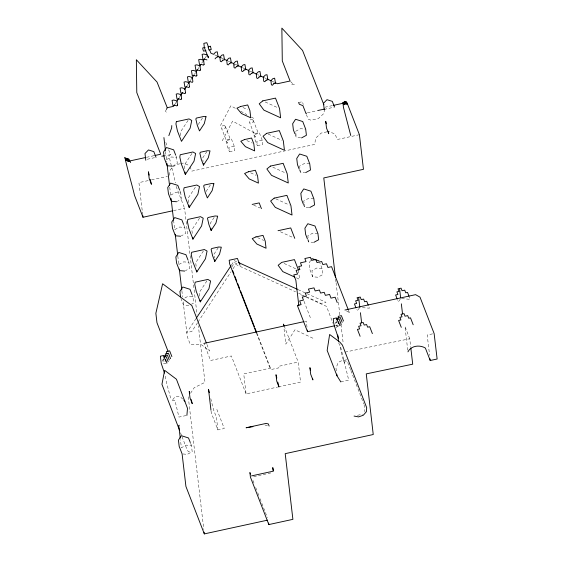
<?xml version="1.0" encoding="UTF-8"?>
<svg xmlns="http://www.w3.org/2000/svg" width="562" height="562" viewBox="0 0 562 562"><rect width="100%" height="100%" fill="white"/><g stroke="black" fill="none" stroke-linecap="round" stroke-linejoin="round"><path stroke-width="0.42" stroke-dasharray="2.81 2.11" d="M169.295 175.267L170.188 169.773L175.625 164.729L179.791 163.823M324.548 109.056L323.824 113.503L318.387 118.547L310.891 120.184L308.152 119.102L306.297 114.332M166.464 109.267L164.891 112.393L166.549 112.035M220.437 125.579L230.827 105.832L236.173 108.754M222.229 140.851L232.619 121.104L255.52 133.615M310.66 260.501L309.002 263.058L309.725 269.205L312.669 276.799L317.881 277.228L322.743 274.607L322.026 268.453L319.666 262.384M174.979 104.139L176.419 101.947M179.285 97.556L180.24 96.088M186.928 85.846L187.884 84.377M190.272 80.724L191.228 79.256M194.571 74.135L195.527 72.674M197.915 69.014L198.871 67.545M201.737 63.155L202.692 61.694M205.081 58.034L206.514 55.842M190.546 393.288L194.22 387.668L204.982 382.336L198.351 325.749M188.087 120.38L180.402 132.084L180.943 136.721M202.489 117.992L198.66 123.816L198.997 126.661M191.965 153.433L184.273 165.144L184.821 169.78M206.971 151.431L202.671 157.985L203.086 161.54M195.358 187.216L188.151 198.189L188.692 202.826M210.343 184.996L206.521 190.813L206.851 193.658M199.552 218.14L191.86 229.851L192.316 233.708M214.143 217.431L210.321 223.247L210.567 225.383M203.402 250.982L195.709 262.693L196.257 267.329M218.26 247.709L213.953 254.263L214.375 257.817M206.907 280.888L199.215 292.598L199.763 297.228M197.564 322.736L191.825 331.475L186.781 332.571L195.913 318.773M198.042 322.005L231.052 271.748M232.97 268.833L235.836 264.463L295.5 291.755M231.481 265.025L234.368 260.663L237.55 262.117M231.79 266.957L234.607 262.7L238.478 264.463M400.242 299.258L398.296 301.885L397.404 299.588M359.287 308.166L357.123 310.835L356.526 309.304M168.656 149.78L170.553 154.669L168.923 155.793L175.492 182.959M166.507 159.601L171.361 156.981L176.58 157.416L177.304 163.563L173.138 165.811M170.672 195.162L175.534 192.534L180.753 192.97L181.47 199.117L177.304 201.372M295.612 131.318L300.473 128.698L305.686 129.127M174.712 229.647L179.573 227.02L184.793 227.455L185.516 233.602L181.35 235.85M178.8 264.484L183.662 261.864L188.881 262.292L189.598 268.446L185.432 270.694M184.94 297.944L187.715 296.448L192.935 296.884L193.651 303.03L191.572 304.154M324.274 109.815L325.735 109.028L333.8 107.279M335.893 327.505L338.689 326.023M339.385 325.651L341.478 324.541M224.926 125.375L221.463 126.148L221.814 128.944L227.336 143.177L226.985 140.381L230.448 139.608L224.926 125.375L225.278 128.171L221.814 128.944M234.242 146.225L228.889 147.42L229.429 151.74L234.783 150.546L234.242 146.225L231.291 138.638L225.945 139.833L226.486 144.153L229.429 151.74M291.741 84.82L295.598 83.977M298.612 102.544L302.475 101.701L303.227 104.483M252.872 119.313L249.409 120.064L249.739 122.867L255.253 137.1L254.93 134.297L258.394 133.545L252.872 119.313L253.202 122.116L249.739 122.867M324.843 107.23L333.322 105.389M307.407 112.779L316.835 110.735M146.429 157.332L153.988 155.688M147.23 159.271L154.557 157.676M170.553 154.669L165.109 155.723M262.194 140.163L256.841 141.329L257.347 145.656L262.7 144.49L262.194 140.163L259.251 132.576L253.898 133.742L254.403 138.069L257.347 145.656M180.627 163.647L183.128 163.099L189.443 165.593M326.965 131.831L321.134 133.096L315.696 138.147L314.678 144.42L191.846 171.122L190.132 167.167M148.171 180.613L138.933 182.622L142.284 211.186M151.536 179.882L167.49 176.419M359.406 134.697L337.355 139.488L334.952 133.96L328.637 131.466M173.539 210.61L184.568 208.207L197.023 314.425M304.59 321.52L306.297 321.148L307.154 328.454M163.949 359.715L162.376 360.059L162.587 361.893L164.16 361.556M336.877 322.124L335.303 322.469L335.521 324.302L337.095 323.958M335.416 325.644L338.802 324.906M166.176 363.263L163.816 363.783L163.064 357.355M338.317 325.841L336.743 326.185L336.083 320.565M278.429 386.874L300.558 382.069L298.211 362.068L278.703 366.312L278.885 367.836L270.652 369.627L270.47 368.103L243.739 373.913L246.086 393.906L277.579 387.063M432.585 333.856L427.211 335.015L429.614 355.416M338.689 342.778C341.162 348.454 341.422 354.678 343.515 360.446L346.663 359.764M186.106 415.536L178.962 417.088L174.859 400.249L171.705 400.938L175.204 396.653L180.269 396.758L182.615 398.992M340.811 381.907L348.742 380.179L340.165 345.005M211.073 411.089L211.277 412.831L217.901 429.909L224.273 428.525L216.159 407.605M189.605 451.813L189.064 451.925L187.441 450.647L181.765 436.007M357.467 415.318L362.581 414.208M253.638 476.674L271.959 472.691M345.096 352.1L409.747 338.76L410.738 347.232M362.441 307.681L369.403 308.166L368.812 306.634M401.591 298.668L410.204 299.293L409.312 296.996M295.155 134.43L296.329 137.472L300.677 137.831M309.76 163.858L304.541 163.43L299.679 166.05L300.403 172.204L304.752 172.562M313.856 198.786L308.636 198.351L303.775 200.978L304.049 203.282M303.318 204.09L304.499 207.125L308.847 207.49M317.937 233.609L312.718 233.174L307.857 235.801L308.222 238.878M307.695 239.672L308.58 241.948L312.929 242.313M322.026 268.453L316.806 268.025L311.945 270.645L312.669 276.799M188.797 305.658L183.577 305.222L180.929 298.394M182.973 453.977L187.322 454.335L192.183 451.707L191.459 445.561L186.247 445.125L181.386 447.752L180.437 439.702M264.941 425.027L267.449 425.652M298.106 289.634L306.072 293.259M306.873 293.617L325.995 302.307L320.951 303.403L307.428 297.214M301.597 295.078L303.15 295.781M306.262 297.193L326.473 306.381L333.027 323.291M265.201 101.961L277.951 107.792M243.002 107.525L247.617 109.639M268.214 134.086L281.759 140.282M246.88 140.605L252.268 143.071M272.844 167.174L285.594 173.005M250.659 172.836L256.047 175.302M275.802 198.836L289.346 205.032M253.715 205.123L259.876 207.94M280.424 231.797L293.167 237.628M257.522 237.6L263.683 240.417M284.133 263.459L296.083 268.931M296.378 277.825L299.56 279.286L298.577 270.863M298.682 293.216L304.246 295.76M214.572 54.802L216.967 55.905M220.943 57.731L223.332 58.834M228.109 61.033L229.703 61.764M234.48 63.963L236.869 65.059M242.447 67.623L244.835 68.726M249.612 70.917L252.001 72.02M257.579 74.584L259.166 75.315M264.744 77.879L266.332 78.61M271.91 81.174L274.298 82.277M312.922 338.226L294.959 329.789L285.833 344.113L283.894 327.597M240.754 111.255L246.858 114.592M251.439 117.093L253.729 118.343M346.403 310.856L349.346 312.528M290.631 81.581L293.399 84.455M409.747 338.76L404.956 326.403L407.738 350.168M299.518 169.928L300.403 172.204M348.412 310.119L349.416 312.704M350.533 369.733L347.386 361.626L342.658 360.249L338.155 362.434L335.999 368.384L336.561 372.515M350.843 370.541L363.776 403.888M343.515 360.446L344.639 363.34M304.014 301.309L310.575 318.233M284.119 325.735L298.211 362.068M256.925 333.168L270.47 368.103M256.441 332.999L270.652 369.627M175.99 155.892L176.58 157.416M165.811 142.446L167.392 146.52M179.868 190.694L180.753 192.97M176.103 186.387L184.568 208.207M183.907 225.179L184.793 227.455M246.086 393.906L231.368 355.957L210.581 360.474L203.957 343.396M188.291 260.775L188.881 262.292M192.345 295.359L192.935 296.884M206.949 344.527L209.471 351.032L201.716 344.892L190.265 344.387L187.258 336.645L182.945 299.841M252.949 480.419L254.488 484.381M255.717 487.556L257.565 492.312M257.867 493.099L258.794 495.48M260.051 498.726L267.35 517.539M190.581 443.285L191.459 445.561M180.5 432.754L181.449 435.192M210.785 398.613L213.462 409.586L216.405 417.18L217.901 429.909M339.848 314.853L336.062 282.693M340.979 324.422L343.242 343.572M364.092 404.696L364.949 412.023M335.655 279.237L335.957 281.829M295.788 132.857L296.329 137.472M304.14 204.055L304.499 207.125M308.313 239.644L308.58 241.948M249.493 70.861L249.683 72.491M234.67 64.047L234.86 65.677M165.551 151.494L166.774 161.94M169.738 187.188L170.862 196.763M173.616 220.269L174.74 229.844M177.803 255.963L178.92 265.538M181.884 290.786L182.601 296.877M188.249 396.8L203.816 529.58M170.588 398.044C168.67 390.253 166.127 382.624 165.088 374.615M142.383 212.057L142.692 214.649"/><path stroke-width="0.84" d="M171.789 125.558L171.642 127.939L168.86 135.639M186.9 415.36L187.497 408.321L176.433 379.231L164.638 370.344L161.94 384.324L179.552 430.309M166.464 109.267L167.251 107.707L157.058 82.094L136.348 59.734L136.784 92.561L160.704 154.227L154.824 155.505M407.935 351.861C410.991 345.588 419.856 344.611 425.385 348.068L430.211 360.516L437.124 359.013L434.124 333.519L420.018 297.158L415.606 294.657L344.928 310.02M174.501 104.869L173.546 106.337L167.251 107.707M176.897 101.216L178.807 98.287M180.599 95.54L182.629 92.428M184.484 89.59L186.451 86.576M188.361 83.647L189.794 81.455M191.705 78.525L194.094 74.865M196.005 71.936L197.438 69.744M199.826 66.084L200.782 64.623M203.086 61.089L204.603 58.764M185.362 174.41L194.016 161.238L195.632 153.517L192.928 151.972L180.233 154.733L179.798 156.967L181.322 163.992L185.362 174.41L185.088 172.091M203.5 165.095L208.284 157.817L210.019 150.897L207.448 150.707L200.437 152.232L199.833 153.11L201.273 159.341L203.5 165.095L203.339 163.675M189.232 207.455L197.887 194.283L199.51 186.57L196.798 185.017L184.111 187.778L183.676 190.012L185.193 197.044L189.232 207.455L188.965 205.137M192.949 239.11L201.596 225.938L203.219 218.225L200.515 216.672L187.82 219.433L187.385 221.667L188.909 228.699L192.949 239.11L192.766 237.564M211.157 230.364L215.934 223.086L217.67 216.159L215.098 215.977L208.088 217.501L207.49 218.379L208.923 224.61L211.157 230.364L210.905 228.228M196.798 271.959L205.453 258.787L207.076 251.066L204.364 249.521L191.67 252.282L191.235 254.516L192.759 261.541L196.798 271.959L196.616 270.413M214.789 261.372L219.566 254.094L221.309 247.175L218.737 246.985L211.726 248.509L211.122 249.388L212.562 255.619L214.789 261.372L214.621 259.946M200.304 301.857L208.959 288.685L210.581 280.972L207.87 279.419L195.176 282.18L194.74 284.414L196.264 291.446L200.304 301.857L200.121 300.312M196.398 318.043L231.003 265.749M215.049 58.877L216.433 57.282L218.133 56.91L217.262 51.809L215.562 52.182L213.525 54.317L210.855 53.095L209.682 50.06M301.548 137.901L306.409 135.28L305.686 129.127L302.742 121.54L295.563 119.256L292.669 123.731L293.385 129.878L294.86 133.672M305.623 172.632L310.484 170.012L309.76 163.858L306.817 156.271L299.637 153.988L296.736 158.463L297.46 164.61L299.223 169.162M309.718 207.561L314.579 204.933L313.856 198.786L310.912 191.192L303.733 188.916L300.832 193.384L301.555 199.538L303.318 204.09M313.8 242.384L318.661 239.756L317.937 233.609L314.994 226.015L307.814 223.739L304.913 228.207L305.637 234.361L307.4 238.913M306.613 113.208L305.988 113.538L302.939 105.663L299.356 104.258L298.612 102.544M205.088 47.426L202.727 47.939L202.91 49.463L203.556 51.142L205.924 50.629M333.322 105.389L346.887 102.439L359.406 134.697L363.459 169.317L323.775 177.943L335.451 277.502M317.692 110.545L324.548 109.056M130.468 160.802L145.586 157.515M130.672 162.53L129.007 159.201L129.288 161.638L128.143 158.681L128.48 161.533L127.356 158.646L127.665 161.245L126.485 158.21L126.738 160.388L126.021 158.533L125.902 160.037L124.876 157.395C127.616 170.202 131.494 182.713 134.529 195.421L142.994 217.248L172.689 210.792M252.176 204.42L259.187 202.896L261.414 208.65M278.035 230.701L290.723 227.94L294.762 238.358M203.957 343.396L303.74 321.703M163.851 357.186L166.212 356.673L168.143 361.64M336.779 319.588L339.139 319.075L341.071 324.049M337.235 302.616L335.142 297.228L331.004 298.127L329.578 294.439L325.377 295.352L324.19 292.296L320.579 293.083L319.399 290.027L315.184 290.947L313.989 287.863L308.426 289.072L309.62 292.156L305.257 293.104L306.438 296.16L302.265 297.066L303.452 300.122L299.687 300.937L301.113 304.625L297.347 305.44L307.533 331.706L334.573 325.827M179.299 425.244L178.758 425.364L180.254 438.093M251.53 475.902L273.181 471.195L272.76 467.584L273.455 470.886M190.286 442.526L188.516 437.967L181.336 435.691L178.442 440.158L179.159 446.312L182.102 453.899L185.924 486.46L204.322 533.9L267.456 520.173M250.497 474.103L249.9 472.551L250.434 477.138L268.84 524.571L292.9 519.344L285.201 453.66L373.238 434.524L366.255 373.885L412.712 364.176L410.836 348.075M252.942 426.649L246.072 427.773L266.023 423.439L268.285 423.903L269.128 426.066M161.73 156.201L164.266 155.843M172.443 166.183L167.223 165.755L164.28 158.161L163.556 152.014L166.457 147.539L173.637 149.822L175.695 155.133M176.609 201.744L171.396 201.308L168.452 193.721L167.729 187.567L170.623 183.1L177.81 185.376L179.573 189.935M180.655 236.23L175.435 235.794L172.492 228.207L171.768 222.053L174.67 217.585L181.849 219.861L183.612 224.414M184.736 271.067L179.524 270.638L176.573 263.044L175.857 256.897L178.751 252.422L185.931 254.705L187.996 260.016M354.053 416.063L358.577 416.899L363.291 415.248L366.389 411.742L366.698 407.71L342.413 345.089L339.806 342.082L329.634 334.474L327.161 350.428L337.01 375.823L340.811 381.907M207.055 55.006L203.809 54.022L202.109 54.388L202.98 59.488L204.68 59.115L206.992 59.909M311.896 258.583L319.083 260.866M190.005 81.602L192.316 82.396L192.857 81.567L192.38 77.493L189.127 76.502L187.427 76.875L188.305 81.968M238.351 262.475L297.312 289.275M294.783 277.101L282.834 271.629L278.162 265.285L281.745 262.37L294.439 259.609L298.478 270.02M217.761 56.27L220.943 57.731M224.133 59.2L227.315 60.661M230.504 62.129L233.687 63.597M237.67 65.424L241.646 67.257M245.629 69.091L248.818 70.552M252.795 72.386L256.778 74.219M260.761 76.046L263.943 77.514M267.133 78.982L271.116 80.809M275.092 82.642L277.48 83.738L290.083 81.005L282.293 60.928L281.857 28.1L302.567 50.468L323.895 104.792M183.788 400.102L184.961 401.219M347.091 104.153L346.094 101.574L346.403 104.237L345.405 101.659L345.686 104.054L344.625 101.315L344.97 104.272L344.049 101.905L344.365 104.602L343.494 102.34L343.775 104.785L342.869 102.439L343.445 107.342L350.772 135.547M409.017 296.23L407.527 292.402L405.736 292.788L404.717 290.161L402.048 290.737L401.05 288.166L398.037 288.819L399.034 291.397L396.905 291.861L397.924 294.488L395.62 294.987L397.109 298.815M334.538 107.117L332.304 101.364L326.979 99.692L323.501 103.275L324.274 109.815M413.189 324.752L410.513 317.86L408.722 318.247L407.696 315.619L405.033 316.195L404.036 313.624L401.022 314.277L402.02 316.849L399.891 317.312L400.91 319.947L398.606 320.445L401.282 327.344M368.215 305.103L366.726 301.267L364.633 301.724L363.614 299.096L361.211 299.616L360.214 297.038L357.067 297.727L358.064 300.298L355.648 300.825L356.666 303.459L354.446 303.937L355.936 307.772M372.388 333.624L369.712 326.726L367.618 327.182L366.6 324.555L364.197 325.075L363.2 322.497L360.052 323.185L361.05 325.756L358.633 326.283L359.652 328.918L357.432 329.395L360.109 336.294M348.096 309.318L331.559 266.676L327.927 267.463L326.501 263.782L322.862 264.569L321.682 261.52L317.003 262.538L315.816 259.482L311.601 260.396L310.407 257.319L304.843 258.527L306.037 261.604L300.473 262.819L301.661 265.868L298.682 266.514L299.869 269.57L296.104 270.385L297.53 274.073L293.764 274.895L295.858 280.283L298.844 305.742M343.494 321.064L341.387 315.64L338.24 316.322L338.436 318.001M342.174 322.363L340.305 317.537L337.158 318.225L337.348 319.855M338.45 321.78L339.898 325.503M338.668 323.614L336.462 317.923L333.308 318.612C333.217 326.571 337.945 333.329 338.5 341.134M208.572 47.194L206.823 42.698L203.851 43.344L204.329 47.419L208.362 57.816L208.172 56.186M284.119 325.735L283.487 324.119L283.691 325.862M240.023 265.166L237.417 258.45L229.184 260.241L229.605 263.803L256.124 332.184M232.661 270.617L233.918 273.863M234.867 276.3L236.757 281.176M237.698 283.613L239.595 288.489M240.536 290.926L249.359 313.673M249.992 315.296L254.403 326.67M255.029 328.292L256.609 332.36M156.025 157.36L153.798 151.607L148.473 149.942L144.996 153.524L145.79 160.268M192.049 294.6L189.991 289.29L182.812 287.006L179.91 291.481L180.542 296.862M206.317 342.904L191.811 305.496L162.615 283.761L155.864 313.308L156.974 322.75L168.01 351.208M171.874 356.603L169.647 350.871L166.5 351.552L166.802 354.151M170.56 358.661L168.46 353.231L165.305 353.92L165.607 356.434M169.246 359.954L167.378 355.135L164.23 355.816L164.42 357.446M165.523 359.378L166.963 363.094M165.734 361.211L163.528 355.521L160.381 356.203L161.21 363.27L164.511 373.126M337.727 335.008L338.535 338.338M310.505 370.098L309.908 367.639L310.674 374.173L312.908 379.926L312.507 378.282M276.799 378.001L275.998 374.728L276.764 381.254L278.991 387.007L277.797 382.097M209.345 392.705L208.516 389.333L210.968 410.218M189.64 393.035L189.239 391.398L190.005 397.924L192.239 403.678L191.242 399.582M326.304 123.788L325.707 121.315L326.48 127.939L328.714 133.693L328.11 131.213M149.211 175.14L148.403 171.803L149.197 178.547L151.424 184.301L150.216 179.306M336.786 374.166L337.01 375.823M430.014 358.816L430.211 360.516M399.547 288.489L400.629 297.762M401.345 303.838L402.533 313.947M358.64 297.382L359.828 307.498M360.439 312.732L361.626 322.841M307.344 330.077L307.533 331.706M268.657 523.046L268.84 524.571M163.921 137.564L165.453 150.623M166.956 163.451L169.534 185.446M171.066 198.505L173.616 220.269M175.253 234.256L177.697 255.092M179.334 269.022L181.779 289.915M204.118 532.172L204.322 533.9M142.79 215.513L142.994 217.248M176.363 121.673L175.92 123.907L177.444 130.939L181.484 141.35L190.139 128.178L191.761 120.465L189.05 118.912L176.363 121.673M206.015 116.727L204.273 123.654L199.496 130.925L197.262 125.178L195.829 118.94L196.433 118.062L203.444 116.538L206.015 116.727M213.869 183.725L212.134 190.651L207.35 197.929L205.123 192.176L203.683 185.945L204.287 185.067L211.298 183.542L213.869 183.725M177.494 105.101L176.953 105.93L174.642 105.136L172.941 105.501L172.063 100.408L173.763 100.036L177.016 101.027L177.494 105.101M181.617 98.786L181.076 99.615L178.765 98.821L177.065 99.193L176.187 94.093L177.887 93.721L181.14 94.711L181.617 98.786M185.502 92.835L184.961 93.664L182.65 92.87L180.95 93.236L180.072 88.143L181.772 87.77L185.024 88.761L185.502 92.835M189.478 86.745L188.937 87.574L186.626 86.78L184.926 87.152L184.048 82.052L185.748 81.68L189.001 82.67L189.478 86.745M196.876 75.413L196.328 76.242L194.023 75.449L192.323 75.821L191.445 70.721L193.145 70.348L196.398 71.339L196.876 75.413M200.479 69.892L199.939 70.721L197.627 69.927L195.927 70.299L195.049 65.199L196.749 64.834L200.002 65.824L200.479 69.892M204.104 64.335L203.563 65.164L201.252 64.37L199.552 64.735L198.681 59.642L200.381 59.27L203.627 60.26L204.104 64.335M222.784 60.197L221.4 61.792L220.346 61.314L219.868 57.24L221.906 55.104L223.606 54.732L224.484 59.832L222.784 60.197M229.633 63.351L228.249 64.946L227.203 64.468L226.725 60.394L228.762 58.251L230.462 57.886L231.333 62.979L229.633 63.351M236.532 66.527L235.148 68.121L234.101 67.637L233.623 63.562L235.654 61.427L237.354 61.054L238.232 66.154L236.532 66.527M244.098 70.004L242.714 71.599L241.667 71.121L241.189 67.047L243.22 64.904L244.927 64.539L245.798 69.632L244.098 70.004M251.347 73.341L249.971 74.936L248.917 74.451L248.439 70.383L250.476 68.241L252.176 67.876L253.055 72.969L251.347 73.341M259.145 76.924L257.761 78.525L256.715 78.041L256.237 73.966L258.267 71.831L259.967 71.458L260.845 76.558L259.145 76.924M266.177 80.162L264.793 81.757L263.747 81.272L263.269 77.205L265.306 75.062L267.006 74.697L267.877 79.79L266.177 80.162M273.813 83.675L272.437 85.269L271.383 84.792L270.905 80.717L272.942 78.575L274.642 78.209L275.513 83.302L273.813 83.675M262.812 100.865L259.23 103.787L263.894 110.131L280.628 117.788L279.539 108.522L275.499 98.111L262.812 100.865M266.62 133.356L263.037 136.271L267.702 142.615L284.435 150.272L283.353 141.006L279.314 130.595L266.62 133.356M270.455 166.078L266.873 168.993L271.544 175.344L288.271 182.994L287.189 173.735L283.15 163.317L270.455 166.078M274.214 198.112L270.631 201.027L275.296 207.371L292.029 215.028L290.94 205.762L286.901 195.351L274.214 198.112M240.691 106.464L236.932 108.178L241.527 113.58L250.764 117.809L249.928 110.693L247.702 104.946L240.691 106.464M244.568 139.545L240.81 141.259L245.404 146.661L254.642 150.89L253.806 143.774L251.579 138.027L244.568 139.545M248.348 171.782L244.589 173.496L249.184 178.892L258.422 183.121L257.586 176.011L255.359 170.258L248.348 171.782M255.984 236.897L252.219 238.611L256.813 244.006L266.058 248.235L265.222 241.126L262.995 235.373L255.984 236.897M210.427 46.26L208.066 46.779L208.895 49.983L211.256 49.47L210.427 46.26"/></g></svg>
